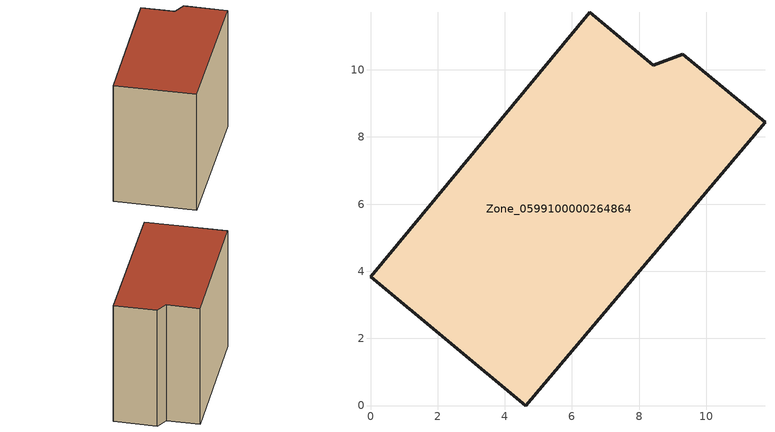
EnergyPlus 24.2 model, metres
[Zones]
Zone_0599100000264864
 floor ground (C_G): 0,3.84 6.54,11.71 8.42,10.14 9.3,10.46 11.75,8.43 4.63,0 z0
 wall outside (C_F): 9.3,10.46 8.42,10.14 6.54,11.71 0,3.84 4.63,0 11.75,8.43 9.3,10.46 z0:9.73
 roof outside (C_R): 0,3.84 4.63,0 11.75,8.43 9.3,10.46 8.42,10.14 6.54,11.71 z9.73
[BUILDING]
Pand.0599100000264864: North Axis=0; Terrain=City; Loads Convergence Tolerance Value=0.04; Temperature Convergence Tolerance Value=0.4; Solar Distribution=FullExterior; Maximum Number of Warmup Days=25; Minimum Number of Warmup Days=1
[Site:Location]
Rotterdam.The.Hague.AP_ZH_NLD Design_Conditions: Latitude=51.96; Longitude=4.45; Time Zone=1; Elevation=-4.5
[SITE:GROUNDTEMPERATURE:BUILDINGSURFACE]
18, 18, 18, 18, 18, 18, 18, 18, 18, 18, 18, 18
[MATERIAL] Thermal Absorptance=0.9; Solar Absorptance=0.7; Visible Absorptance=0.7
Name | Roughness | Thickness | Conductivity | Density | Specific Heat
G.TI.1946 | MediumSmooth | 0.15 | 1 | 540 | 1210
F.TI.1946 | Rough | 0.3 | 0.857143 | 1920 | 840
R.TI.1946 | MediumRough | 0.2 | 0.1 | 1500 | 1000
[CONSTRUCTION]
C_G: G.TI.1946
C_F: F.TI.1946
C_R: R.TI.1946
[ZONE]
Zone_0599100000264864: Type=1; Multiplier=1; Ceiling Height=Autocalculate; Volume=Autocalculate; Floor Area=autocalculate; Part of Total Floor Area=Yes
[ZONEINFILTRATION:DESIGNFLOWRATE]
Infil_Zone_0599100000264864: Zone or ZoneList or Space or SpaceList=Zone_0599100000264864; Schedule=AlwaysOn; Design Flow Rate Calculation Method=Flow/Area; Flow Rate per Floor Area=0.003; Constant Term Coefficient=1; Temperature Term Coefficient=0; Velocity Term Coefficient=0; Velocity Squared Term Coefficient=0
[HVACTEMPLATE:ZONE:IDEALLOADSAIRSYSTEM]
Zone_0599100000264864: Maximum Heating Supply Air Temperature=50; Minimum Cooling Supply Air Temperature=13; Maximum Heating Supply Air Humidity Ratio=0.0156; Minimum Cooling Supply Air Humidity Ratio=0.0077; Heating Limit=NoLimit; Cooling Limit=NoLimit; Dehumidification Control Type=ConstantSensibleHeatRatio; Cooling Sensible Heat Ratio=0.7; Dehumidification Setpoint=60; Humidification Control Type=None; Humidification Setpoint=30; Outdoor Air Method=None; Outdoor Air Flow Rate per Person=0.00944; Outdoor Air Flow Rate per Zone Floor Area=0; Outdoor Air Flow Rate per Zone=0; Demand Controlled Ventilation Type=None; Outdoor Air Economizer Type=NoEconomizer; Heat Recovery Type=None; Sensible Heat Recovery Effectiveness=0.7; Latent Heat Recovery Effectiveness=0.65
[ZONECONTROL:THERMOSTAT]
ThermostatControl_Zone_0599100000264864: Zone or ZoneList=Zone_0599100000264864; Control Type Schedule=DualSetpointControlType; Control 1=Thermostat_Zone_0599100000264864; Temperature Difference Between Cutout And Setpoint=0
[THERMOSTATSETPOINT:DUALSETPOINT]
Thermostat_Zone_0599100000264864: Heating Setpoint Temperature Schedule=HeatingSetpoint_Zone_0599100000264864; Cooling Setpoint Temperature Schedule=CoolingSetpoint_Zone_0599100000264864
[SCHEDULE:COMPACT]
HeatingSetpoint_Zone_0599100000264864: Through: 12/31, For: AllDays, Until: 24:00, 21
CoolingSetpoint_Zone_0599100000264864: Through: 12/31, For: AllDays, Until: 24:00, 24
DualSetpointControlType: Through: 12/31, For: AllDays, Until: 24:00, 4
AlwaysOn: Through: 12/31, For: AllDays, Until: 24:00, 1
